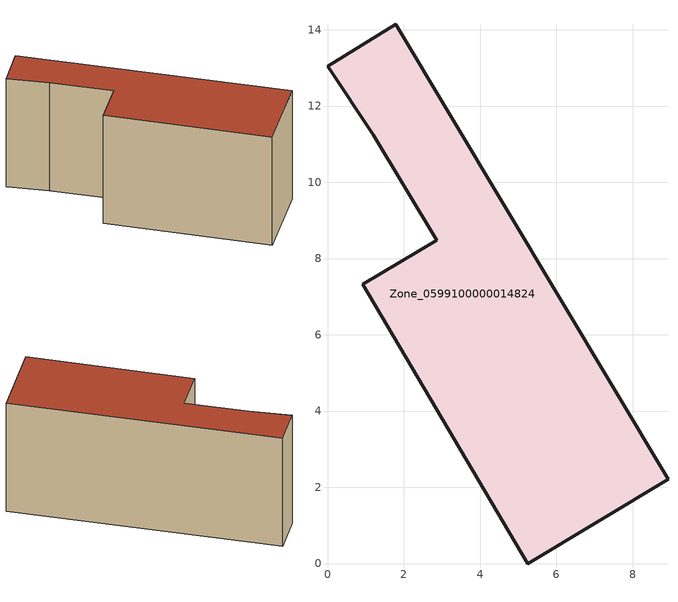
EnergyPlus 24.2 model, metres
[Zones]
Zone_0599100000014824
 floor ground (C_G): 2.86,8.48 1.2,11.25 0,13.04 1.79,14.14 8.93,2.21 5.25,0 0.92,7.33 z0
 wall outside (C_F): 1.2,11.25 2.86,8.48 0.92,7.33 5.25,0 8.93,2.21 1.79,14.14 0,13.04 1.2,11.25 z0:6.32
 roof outside (C_R): 0.92,7.33 5.25,0 8.93,2.21 1.79,14.14 0,13.04 1.2,11.25 2.86,8.48 z6.32
[BUILDING]
Pand.0599100000014824: North Axis=0; Terrain=City; Loads Convergence Tolerance Value=0.04; Temperature Convergence Tolerance Value=0.4; Solar Distribution=FullExterior; Maximum Number of Warmup Days=25; Minimum Number of Warmup Days=1
[Site:Location]
Rotterdam.The.Hague.AP_ZH_NLD Design_Conditions: Latitude=51.96; Longitude=4.45; Time Zone=1; Elevation=-4.5
[SITE:GROUNDTEMPERATURE:BUILDINGSURFACE]
18, 18, 18, 18, 18, 18, 18, 18, 18, 18, 18, 18
[MATERIAL] Thermal Absorptance=0.9; Solar Absorptance=0.7; Visible Absorptance=0.7
Name | Roughness | Thickness | Conductivity | Density | Specific Heat
G.TI.1946 | MediumSmooth | 0.15 | 1 | 540 | 1210
F.TI.1946 | Rough | 0.3 | 0.857143 | 1920 | 840
R.TI.1946 | MediumRough | 0.2 | 0.1 | 1500 | 1000
[CONSTRUCTION]
C_G: G.TI.1946
C_F: F.TI.1946
C_R: R.TI.1946
[ZONE]
Zone_0599100000014824: Type=1; Multiplier=1; Ceiling Height=Autocalculate; Volume=Autocalculate; Floor Area=autocalculate; Part of Total Floor Area=Yes
[ZONEINFILTRATION:DESIGNFLOWRATE]
Infil_Zone_0599100000014824: Zone or ZoneList or Space or SpaceList=Zone_0599100000014824; Schedule=AlwaysOn; Design Flow Rate Calculation Method=Flow/Area; Flow Rate per Floor Area=0.003; Constant Term Coefficient=1; Temperature Term Coefficient=0; Velocity Term Coefficient=0; Velocity Squared Term Coefficient=0
[HVACTEMPLATE:ZONE:IDEALLOADSAIRSYSTEM]
Zone_0599100000014824: Maximum Heating Supply Air Temperature=50; Minimum Cooling Supply Air Temperature=13; Maximum Heating Supply Air Humidity Ratio=0.0156; Minimum Cooling Supply Air Humidity Ratio=0.0077; Heating Limit=NoLimit; Cooling Limit=NoLimit; Dehumidification Control Type=ConstantSensibleHeatRatio; Cooling Sensible Heat Ratio=0.7; Dehumidification Setpoint=60; Humidification Control Type=None; Humidification Setpoint=30; Outdoor Air Method=None; Outdoor Air Flow Rate per Person=0.00944; Outdoor Air Flow Rate per Zone Floor Area=0; Outdoor Air Flow Rate per Zone=0; Demand Controlled Ventilation Type=None; Outdoor Air Economizer Type=NoEconomizer; Heat Recovery Type=None; Sensible Heat Recovery Effectiveness=0.7; Latent Heat Recovery Effectiveness=0.65
[ZONECONTROL:THERMOSTAT]
ThermostatControl_Zone_0599100000014824: Zone or ZoneList=Zone_0599100000014824; Control Type Schedule=DualSetpointControlType; Control 1=Thermostat_Zone_0599100000014824; Temperature Difference Between Cutout And Setpoint=0
[THERMOSTATSETPOINT:DUALSETPOINT]
Thermostat_Zone_0599100000014824: Heating Setpoint Temperature Schedule=HeatingSetpoint_Zone_0599100000014824; Cooling Setpoint Temperature Schedule=CoolingSetpoint_Zone_0599100000014824
[SCHEDULE:COMPACT]
HeatingSetpoint_Zone_0599100000014824: Through: 12/31, For: AllDays, Until: 24:00, 21
CoolingSetpoint_Zone_0599100000014824: Through: 12/31, For: AllDays, Until: 24:00, 24
DualSetpointControlType: Through: 12/31, For: AllDays, Until: 24:00, 4
AlwaysOn: Through: 12/31, For: AllDays, Until: 24:00, 1
